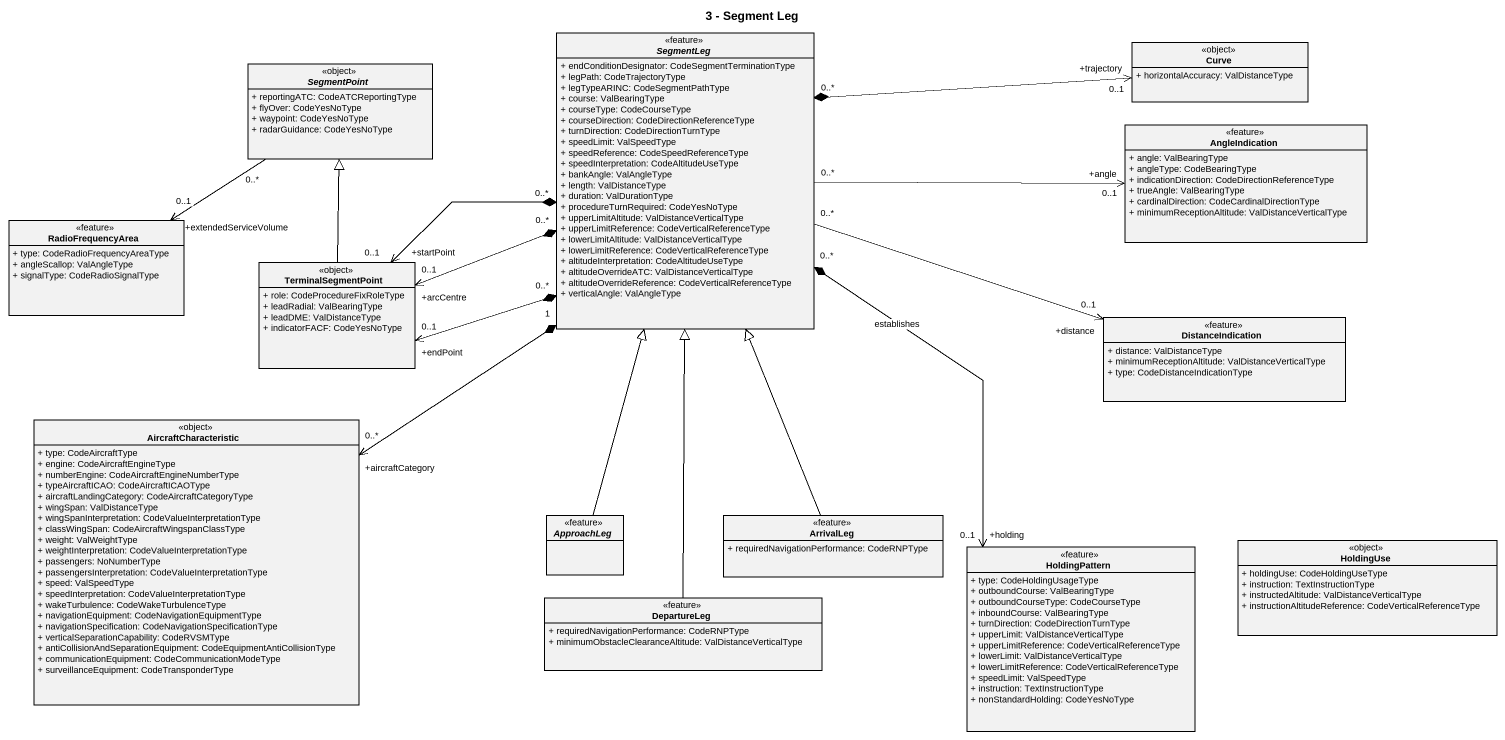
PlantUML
@startuml
title 3 - Segment Leg
hide circle
hide empty members
skinparam classAttributeIconSize 0
abstract class SegmentPoint <<object>> {
  + reportingATC: CodeATCReportingType
  + flyOver: CodeYesNoType
  + waypoint: CodeYesNoType
  + radarGuidance: CodeYesNoType
}
abstract class SegmentLeg <<feature>> {
  + endConditionDesignator: CodeSegmentTerminationType
  + legPath: CodeTrajectoryType
  + legTypeARINC: CodeSegmentPathType
  + course: ValBearingType
  + courseType: CodeCourseType
  + courseDirection: CodeDirectionReferenceType
  + turnDirection: CodeDirectionTurnType
  + speedLimit: ValSpeedType
  + speedReference: CodeSpeedReferenceType
  + speedInterpretation: CodeAltitudeUseType
  + bankAngle: ValAngleType
  + length: ValDistanceType
  + duration: ValDurationType
  + procedureTurnRequired: CodeYesNoType
  + upperLimitAltitude: ValDistanceVerticalType
  + upperLimitReference: CodeVerticalReferenceType
  + lowerLimitAltitude: ValDistanceVerticalType
  + lowerLimitReference: CodeVerticalReferenceType
  + altitudeInterpretation: CodeAltitudeUseType
  + altitudeOverrideATC: ValDistanceVerticalType
  + altitudeOverrideReference: CodeVerticalReferenceType
  + verticalAngle: ValAngleType
}
class Curve <<object>> {
  + horizontalAccuracy: ValDistanceType
}
class AngleIndication <<feature>> {
  + angle: ValBearingType
  + angleType: CodeBearingType
  + indicationDirection: CodeDirectionReferenceType
  + trueAngle: ValBearingType
  + cardinalDirection: CodeCardinalDirectionType
  + minimumReceptionAltitude: ValDistanceVerticalType
}
class RadioFrequencyArea <<feature>> {
  + type: CodeRadioFrequencyAreaType
  + angleScallop: ValAngleType
  + signalType: CodeRadioSignalType
}
class TerminalSegmentPoint <<object>> {
  + role: CodeProcedureFixRoleType
  + leadRadial: ValBearingType
  + leadDME: ValDistanceType
  + indicatorFACF: CodeYesNoType
}
class DistanceIndication <<feature>> {
  + distance: ValDistanceType
  + minimumReceptionAltitude: ValDistanceVerticalType
  + type: CodeDistanceIndicationType
}
class AircraftCharacteristic <<object>> {
  + type: CodeAircraftType
  + engine: CodeAircraftEngineType
  + numberEngine: CodeAircraftEngineNumberType
  + typeAircraftICAO: CodeAircraftICAOType
  + aircraftLandingCategory: CodeAircraftCategoryType
  + wingSpan: ValDistanceType
  + wingSpanInterpretation: CodeValueInterpretationType
  + classWingSpan: CodeAircraftWingspanClassType
  + weight: ValWeightType
  + weightInterpretation: CodeValueInterpretationType
  + passengers: NoNumberType
  + passengersInterpretation: CodeValueInterpretationType
  + speed: ValSpeedType
  + speedInterpretation: CodeValueInterpretationType
  + wakeTurbulence: CodeWakeTurbulenceType
  + navigationEquipment: CodeNavigationEquipmentType
  + navigationSpecification: CodeNavigationSpecificationType
  + verticalSeparationCapability: CodeRVSMType
  + antiCollisionAndSeparationEquipment: CodeEquipmentAntiCollisionType
  + communicationEquipment: CodeCommunicationModeType
  + surveillanceEquipment: CodeTransponderType
}
abstract class ApproachLeg <<feature>>
class ArrivalLeg <<feature>> {
  + requiredNavigationPerformance: CodeRNPType
}
class HoldingPattern <<feature>> {
  + type: CodeHoldingUsageType
  + outboundCourse: ValBearingType
  + outboundCourseType: CodeCourseType
  + inboundCourse: ValBearingType
  + turnDirection: CodeDirectionTurnType
  + upperLimit: ValDistanceVerticalType
  + upperLimitReference: CodeVerticalReferenceType
  + lowerLimit: ValDistanceVerticalType
  + lowerLimitReference: CodeVerticalReferenceType
  + speedLimit: ValSpeedType
  + instruction: TextInstructionType
  + nonStandardHolding: CodeYesNoType
}
class HoldingUse <<object>> {
  + holdingUse: CodeHoldingUseType
  + instruction: TextInstructionType
  + instructedAltitude: ValDistanceVerticalType
  + instructionAltitudeReference: CodeVerticalReferenceType
}
class DepartureLeg <<feature>> {
  + requiredNavigationPerformance: CodeRNPType
  + minimumObstacleClearanceAltitude: ValDistanceVerticalType
}
SegmentPoint "0..*" --> "+extendedServiceVolume\n0..1" RadioFrequencyArea
SegmentLeg "0..*" *-right-> "+trajectory\n0..1" Curve
SegmentLeg "0..*" -right-> "+angle\n0..1" AngleIndication
SegmentLeg "0..*" *-left-> "+startPoint\n0..1" TerminalSegmentPoint
SegmentLeg "0..*" *-left-> "+arcCentre\n0..1" TerminalSegmentPoint
SegmentLeg "0..*" *-left-> "+endPoint\n0..1" TerminalSegmentPoint
SegmentLeg "0..*" -right-> "+distance\n0..1" DistanceIndication
SegmentLeg "1" *--> "+aircraftCategory\n0..*" AircraftCharacteristic
SegmentLeg "0..*" *--> "+holding\n0..1" HoldingPattern : establishes
TerminalSegmentPoint -up-|> SegmentPoint
ApproachLeg -up-|> SegmentLeg
ArrivalLeg -up-|> SegmentLeg
DepartureLeg -up-|> SegmentLeg
@enduml
